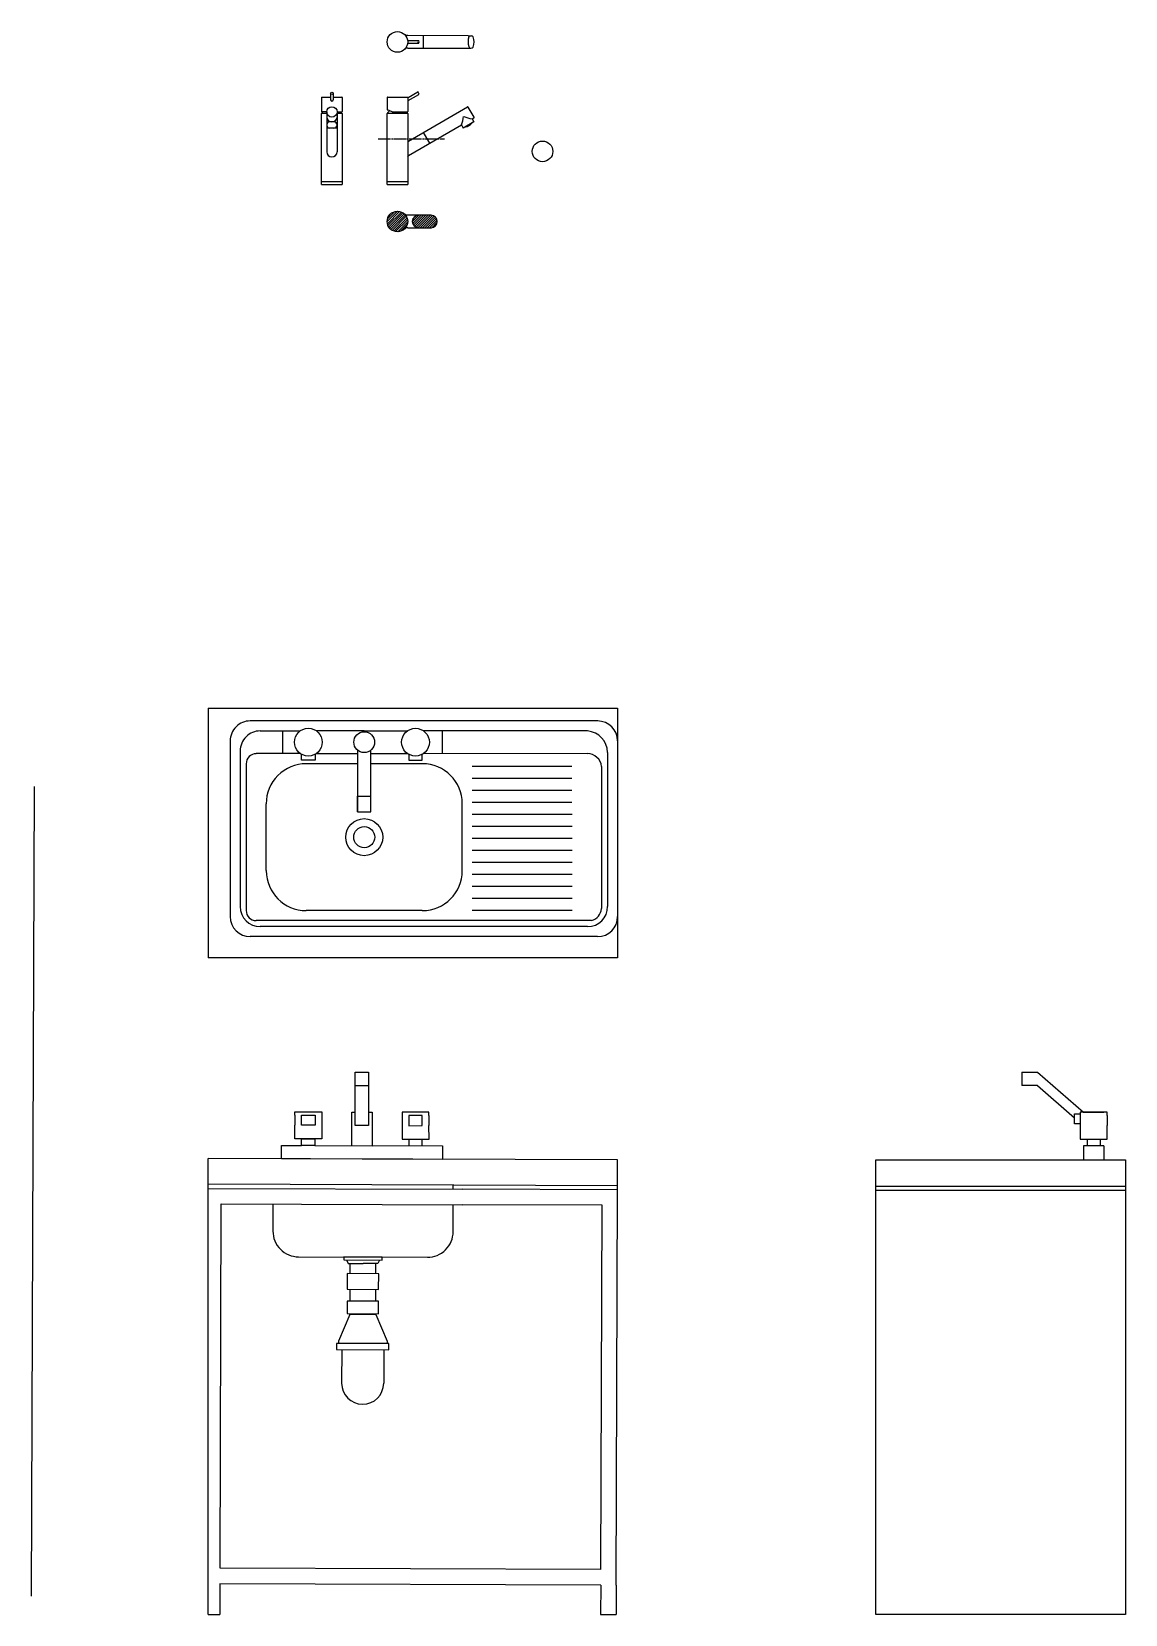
# Model space of a CAD drawing. Header units: millimetres. Extents: x 4127 to 6253, y 109 to 3184.
import ezdxf

# ---------------------------------------------------------------- set-up
doc = ezdxf.new("R2010")
doc.units = ezdxf.units.MM
doc.linetypes.add('ACAD_ISO04W100', pattern=[30, 24, -3, 0, -3])
doc.layers.add('A-DETL-MCUT', color=4, linetype='Continuous', lineweight=25)
doc.layers.add('Layer1', color=1, linetype='Continuous')
doc.layers.add('linee sezione', color=3, linetype='ACAD_ISO04W100')

msp = doc.modelspace()

# ---------------------------------------------------------------- hatches: boundary and pattern name
at = {"layer": 'A-DETL-MCUT'}
h = msp.add_hatch(dxfattribs=at)
h.set_pattern_fill('ANSI31', color=256)
h.paths.add_polyline_path([(4857.9, 2815.5, 1), (4817.9, 2815.5, 1)])
h.paths.add_polyline_path([(4903.7, 2827.6), (4878.8, 2827.6, 0.974055), (4878.1, 2803.3), (4903.9, 2803.3, 0.953555)])

# ---------------------------------------------------------------- linework, layer by layer
at = {"layer": 'Layer1'}
for p, q in [((4854.8, 3176.7), (4853, 3177.6)), ((4857.9, 3176.7), (4854.8, 3176.7)), ((4975.1, 3176.6), (4857.9, 3176.7)), ((4888.5, 3152.3), (4888.5, 3176.6)), ((4975.1, 3176.6), (4981.2, 3176.6)), ((4854.8, 3152.3), (4853, 3151.3)), ((4857.9, 3152.3), (4854.8, 3152.3)), ((4858.3, 3167), (4857.8, 3167.2)), ((4858.3, 3162), (4857.8, 3161.8)), ((4857.9, 3152.3), (4980.5, 3152.3)), ((4858.3, 3167), (4878.8, 3167)), ((4858.3, 3162), (4878.8, 3162)), ((4690.6, 3056.5), (4690.6, 3029)), ((4691.1, 3057), (4708.1, 3057)), ((4708.1, 3064.7), (4708.1, 3051.9)), ((4713, 3064.7), (4713, 3051.9)), ((4713, 3057), (4730.1, 3057)), ((4730.6, 3056.5), (4730.6, 3029)), ((4817.9, 3056.5), (4817.9, 3033.2)), ((4818.4, 3057), (4857.4, 3057)), ((4857.9, 3056.5), (4857.9, 3029)), ((4857.9, 3056.4), (4858.9, 3056.4)), ((4858.9, 3050.4), (4857.9, 3049.4)), ((4858.9, 3056.4), (4877.6, 3067.2)), ((4858.9, 3050.4), (4879.6, 3062.3)), ((4879.9, 3062.9), (4878.3, 3067)), ((4700.5, 3025.5), (4690.6, 3025.5)), ((4690.6, 2887.5), (4690.6, 3025.5)), ((4700.5, 3028.5), (4691.1, 3028.5)), ((4700.5, 3028.5), (4700.5, 2951.2)), ((4720.6, 3028.5), (4730.1, 3028.5)), ((4720.6, 3028.5), (4720.6, 2951.2)), ((4730.6, 3025.5), (4720.6, 3025.5)), ((4730.6, 3025.5), (4730.6, 2893.5)), ((4857.9, 3025.5), (4817.9, 3025.5)), ((4817.9, 2887.5), (4817.9, 3025.5)), ((4827.4, 3028.5), (4818.4, 3032.5)), ((4818.4, 3032.5), (4818.4, 3032.5)), ((4827.4, 3028.5), (4857.4, 3028.5)), ((4857.9, 3025.5), (4857.9, 2887.5)), ((4859.3, 2971.9), (4974.2, 3038.2)), ((4986.8, 3018.4), (4975.6, 3037.8)), ((4983.1, 3015.1), (4986.4, 3017)), ((4983.1, 3015.1), (4986.6, 3009.1)), ((4720.6, 2997.1), (4700.5, 2997.1)), ((4714.6, 3009.1), (4706.5, 3009.1)), ((4859.3, 2943.8), (4962.3, 3003.2)), ((4900.7, 2967.6), (4888.5, 2988.7)), ((4962.3, 3003.2), (4965.8, 2997.1)), ((4986.6, 3009.1), (4965.8, 2997.1)), ((4857.9, 2973), (4859.3, 2971.9)), ((4857.9, 2941.1), (4859.3, 2943.8)), ((4690.6, 2893.5), (4730.6, 2893.5)), ((4730.6, 2893.5), (4730.6, 2887.5)), ((4817.9, 2893.5), (4857.9, 2893.5)), ((4690.6, 2887.5), (4730.6, 2887.5)), ((4817.9, 2887.5), (4857.9, 2887.5)), ((4854.8, 2827.7), (4853, 2828.6)), ((4854.8, 2803.3), (4853, 2802.3)), ((4857.9, 2827.7), (4854.8, 2827.7)), ((4857.9, 2803.3), (4854.8, 2803.3)), ((4903.7, 2827.6), (4857.9, 2827.7)), ((4857.9, 2803.3), (4903.2, 2803.3)), ((4857.9, 2803.3), (4903.9, 2803.3)), ((4469.8, 1869.6), (5265.8, 1869.6)), ((4469.8, 1869.6), (4469.8, 1384.6)), ((5265.8, 1869.6), (5265.8, 1384.6)), ((5227.2, 1844.9), (4551.8, 1844.9)), ((4571.2, 1825.4), (4649, 1825.4)), ((4615.1, 1781.3), (4615.1, 1825.4)), ((4753.4, 1825.4), (4680.7, 1825.4)), ((4773.4, 1825.4), (4753.4, 1825.4)), ((4773.4, 1825.4), (4793.4, 1825.4)), ((4793.4, 1825.4), (4857.1, 1825.4)), ((5207.5, 1825.4), (4889.3, 1825.4)), ((4925.4, 1781.3), (4925.4, 1825.4)), ((4512.9, 1806), (4512.9, 1464.6)), ((4532.3, 1786.6), (4532.3, 1484)), ((4760.4, 1788.1), (4760.6, 1668.5)), ((4786.4, 1668.5), (4786.4, 1788.1)), ((5265.8, 1810.3), (5265.8, 1464.5)), ((4544, 1761.8), (4544, 1476.2)), ((4649.7, 1781.3), (4563.4, 1781.3)), ((4651.8, 1768.5), (4651.8, 1779.9)), ((4677.8, 1768.5), (4651.8, 1768.5)), ((4760.4, 1761.8), (4660.7, 1761.8)), ((4677.9, 1779.9), (4677.8, 1768.5)), ((4680, 1781.3), (4760.4, 1781.3)), ((4786.4, 1781.3), (4857.8, 1781.3)), ((4886.2, 1761.8), (4786.4, 1761.8)), ((4859.9, 1779.9), (4860, 1768.5)), ((4860, 1768.5), (4886, 1768.5)), ((4886, 1768.5), (4886, 1779.9)), ((5206.9, 1781.2), (4888.2, 1781.3)), ((5176.9, 1756.2), (4983.4, 1756.2)), ((5234.7, 1756.2), (5234.7, 1480.1)), ((5246.3, 1783.7), (5246.3, 1484)), ((5176.9, 1732.9), (4983.4, 1732.9)), ((4127.1, 143.7), (4132.6, 1717.4)), ((4760.6, 1668.5), (4760.6, 1698.5)), ((4760.6, 1698.5), (4786.4, 1698.5)), ((5176.9, 1709.6), (4983.4, 1709.6)), ((4582.9, 1554), (4582.9, 1684)), ((4760.4, 1668.5), (4760.6, 1668.5)), ((4760.6, 1668.5), (4773.4, 1668.5)), ((4766, 1668.5), (4780.8, 1668.5)), ((4773.4, 1668.5), (4786.4, 1668.5)), ((4964, 1554), (4964, 1684)), ((5176.9, 1686.2), (4983.4, 1686.2)), ((5177.7, 1662.9), (4983.4, 1662.9)), ((5177.7, 1639.6), (4983.4, 1639.6)), ((5177.7, 1616.2), (4983.4, 1616.2)), ((5177.7, 1592.9), (4983.4, 1592.9)), ((5177.7, 1569.6), (4983.4, 1569.6)), ((5177.7, 1546.2), (4983.4, 1546.2)), ((5177.7, 1522.9), (4983.4, 1522.9)), ((5177.7, 1499.6), (4983.4, 1499.6)), ((5215.2, 1456.8), (4563.4, 1456.8)), ((4886.2, 1476.2), (4660.7, 1476.2)), ((5177.7, 1476.2), (4983.4, 1476.2)), ((5226.9, 1425.7), (4551.8, 1425.7)), ((5207.4, 1445.1), (4571.2, 1445.1)), ((5265.8, 1384.6), (4469.8, 1384.6)), ((4755.9, 1136.5), (4755.9, 1162.5)), ((4755.9, 1162.5), (4781.9, 1162.5)), ((4781.9, 1162.5), (4781.9, 1136.5)), ((6051.5, 1162.5), (6051.5, 1136.5)), ((6051.5, 1162.5), (6081.5, 1162.5)), ((6081.5, 1162.5), (6171, 1084.6)), ((4755.9, 1058.6), (4755.9, 1136.5)), ((4755.9, 1136.5), (4781.9, 1136.5)), ((4781.9, 1136.5), (4781.9, 1058.5)), ((6081.5, 1136.5), (6051.5, 1136.5)), ((6081.5, 1136.5), (6153.4, 1073.8)), ((4638.7, 1078.6), (4638.7, 1059)), ((4749.4, 1019.5), (4749.6, 1084.7)), ((4749.6, 1084.7), (4755.9, 1084.6)), ((4781.9, 1084.6), (4788.7, 1084.6)), ((4788.7, 1084.6), (4788.6, 1058.5)), ((4899.1, 1078), (4899.2, 1058.4)), ((6153.4, 1061.8), (6153.4, 1081.3)), ((6153.4, 1081.3), (6164.8, 1081.3)), ((6171, 1084.6), (6211, 1084.6)), ((6216.9, 1078), (6217, 1058.4)), ((4768.9, 1058.6), (4755.9, 1058.6)), ((4781.9, 1058.5), (4762.5, 1058.6)), ((4788.6, 1058.5), (4788.5, 1019.4)), ((6164.8, 1061.8), (6153.4, 1061.8)), ((4651.6, 1019.9), (4651.6, 1032.9)), ((4651.6, 1032.9), (4677.6, 1032.9)), ((4677.6, 1019.8), (4651.6, 1019.9)), ((4677.6, 1032.9), (4677.6, 1019.8)), ((4749.4, 1019.5), (4788.5, 1019.4)), ((4860.2, 1032.2), (4860.2, 1019.1)), ((4886.3, 1019), (4886.3, 1032.1)), ((6211, 1019.4), (6171, 1019.4)), ((6171, 1019.4), (6171, 991.6)), ((6178.1, 1032.2), (6178, 1019.1)), ((6204.1, 1019), (6204.2, 1032.1)), ((6211, 1019.4), (6211, 991.6)), ((5265.8, 991.6), (4469.8, 994.4)), ((4469.8, 108.6), (4469.8, 994.4)), ((5265.6, 941.6), (5265.8, 991.6)), ((5767.5, 991.6), (6252.5, 991.6)), ((5767.5, 108.6), (5767.5, 991.6)), ((6252.5, 991.6), (6252.5, 108.6)), ((5265.6, 941.6), (4469.8, 944.4)), ((4469.8, 936.5), (4964.6, 934.7)), ((5265.6, 933.7), (4964.6, 934.7)), ((5262.9, 165.4), (5265.6, 933.7)), ((5265.6, 933.7), (5265.6, 941.6)), ((5767.5, 941), (6252.5, 941)), ((5767.5, 933.1), (6252.5, 933.1)), ((4493.2, 198.1), (4495.7, 906.4)), ((4495.7, 906.4), (4964.5, 904.7)), ((5235.5, 903.8), (4964.5, 904.7)), ((5233, 195.5), (5235.5, 903.8)), ((4746, 770.8), (4746.1, 790.4)), ((4796, 770.6), (4796.1, 790.3)), ((4745.8, 717.3), (4745.9, 740.4)), ((4795.8, 717.1), (4795.9, 740.2)), ((4745.7, 691.2), (4745.7, 693.1)), ((4795.7, 691), (4745.7, 691.2)), ((4795.7, 691), (4795.7, 692.9)), ((4729.6, 623.1), (4729.3, 557.9)), ((4811.4, 622.8), (4811.2, 557.6)), ((5233, 195.5), (4493.2, 198.1)), ((5232.9, 165.5), (4493.1, 168.1)), ((4493.1, 168.1), (4493.1, 108.6)), ((5232.9, 165.5), (5232.7, 108.6)), ((5262.9, 165.4), (5262.7, 108.6)), ((4469.8, 108.6), (4493.1, 108.6)), ((5232.7, 108.6), (5262.7, 108.6)), ((6252.5, 108.6), (5767.5, 108.6))]:
    msp.add_line(p, q, dxfattribs=at)
for points in [[(4638.7, 1078.6), (4638.8, 1085.1), (4690.9, 1084.9), (4690.7, 1032.8), (4638.6, 1032.9), (4638.7, 1059)], [(4899.1, 1078), (4899.1, 1084.5), (4846.9, 1084.3), (4847.1, 1032.1), (4899.3, 1032.3), (4899.2, 1058.4)], [(6216.9, 1078), (6216.9, 1084.5), (6164.8, 1084.3), (6165, 1032.1), (6217.1, 1032.3), (6217, 1058.4)], [(4677.6, 1019.8), (4925.4, 1018.9), (4925.3, 992.8), (4612.4, 993.9), (4612.4, 1020), (4651.6, 1019.9)], [(4946.5, 934.8), (4946.5, 942.8)], [(4739.1, 797.4), (4742, 790.4), (4771.1, 790.3)], [(4803.1, 797.1), (4800.1, 790.2), (4771.1, 790.3)], [(4745.7, 691.2), (4723.2, 639.8), (4723.1, 635.1), (4723.1, 635.1)], [(4795.7, 691), (4817.9, 639.5), (4817.9, 634.7), (4817.9, 634.7)]]:
    msp.add_lwpolyline(points, dxfattribs=at)
for points in [[(4651.7, 1059.1), (4651.8, 1078.6), (4677.9, 1078.5), (4677.8, 1059)], [(4886.1, 1058.4), (4886, 1078), (4860, 1077.9), (4860, 1058.3)], [(4808.5, 802.8), (4733.7, 803.1), (4733.7, 797.4), (4808.5, 797.1)], [(4801.5, 770.6), (4740.5, 770.8), (4740.4, 740.4), (4801.4, 740.2)], [(4801.4, 717.1), (4740.3, 717.3), (4740.2, 693.1), (4801.3, 692.9)], [(4821.5, 634.7), (4719.6, 635.1), (4719.5, 623.2), (4821.4, 622.8)]]:
    msp.add_lwpolyline(points, close=True, dxfattribs=at)
msp.add_lwpolyline([(4596.1, 906), (4595.9, 853.5, 0.414214), (4645.8, 803.4), (4896.1, 802.5, 0.414214), (4946.2, 852.3), (4946.4, 904.8)], format="xyb", dxfattribs=at)
for centre, radius in [((4837.9, 3164.5), 20), ((4710.6, 3064.7), 2.47), ((4710.6, 3028.5), 10.1), ((5119.9, 2951.8), 20), ((4837.9, 2815.5), 20), ((4664.8, 1803.6), 27), ((4773.4, 1803.6), 20.2), ((4873, 1803.6), 27), ((4773.4, 1619), 36), ((4773.4, 1619), 20.5)]:
    msp.add_circle(centre, radius, dxfattribs=at)
for centre, radius, start, end in [((5002.9, 3164.4), 27.8, 159.3114, 199.0423), ((4980.9, 3172.1), 4.48, 27.8065, 152.1935), ((4961.3, 3164.4), 25.5, 337.3218, 22.6782), ((4883.4, 3164.5), 5.75, 159.3114, 200.6886), ((4878.8, 3166.2), 0.78, 23.9829, 156.0171), ((4878.8, 3162.8), 0.773, 202.7554, 337.2446), ((4874.6, 3164.5), 5.27, 337.3218, 22.6782), ((4980.9, 3156.8), 4.5, 198.725, 330.8047), ((4691.1, 3056.5), 0.5, 90, 180), ((4710.6, 3051.9), 2.47, 180, 0), ((4730.1, 3056.5), 0.5, 0, 90), ((4818.4, 3056.5), 0.5, 90, 180), ((4857.4, 3056.5), 0.5, 0, 90), ((4877.8, 3066.8), 0.462, 25.7712, 115.7712), ((4879.3, 3062.8), 0.535, 295.7712, 25.7712), ((4691.1, 3029), 0.5, 180, 270), ((4710, 3013.3), 23, 138.5088, 147.8658), ((4710.6, 3019.1), 10.1, 180, 0), ((4711.1, 3013.3), 23, 32.1342, 41.4912), ((4730.1, 3029), 0.5, 270, 0), ((4818.7, 3033.2), 0.761, 179.6551, 246.4902), ((4837.4, 3013.3), 23, 130.7316, 147.8658), ((4838.5, 3013.3), 23, 32.1342, 41.4912), ((4857.4, 3029), 0.5, 270, 0), ((4901.6, 3027.8), 65.5, 337.9202, 352.9202), ((4992.1, 3080.3), 65.7, 247.2008, 262.2008), ((4974.7, 3037.3), 1, 29.9673, 119.9673), ((4985.4, 3018), 1.41, 314.781, 15.1537), ((4706.5, 3003.1), 5.99, 90, 270), ((4714.6, 3003.1), 5.99, 270, 90), ((4968.8, 3016), 16.4, 274.7654, 325.1692), ((4710.6, 2951.2), 10.1, 180, 0), ((4878.8, 2815.5), 12.2, 90, 270), ((4903.2, 2815.5), 12.2, 270, 90), ((4551.8, 1806), 38.9, 89.9992, 179.9992), ((4571.2, 1786.6), 38.9, 89.9992, 179.9992), ((5203.4, 1782.7), 42.9, 1.3869, 84.6274), ((5226.9, 1806), 38.9, 359.9992, 89.9992), ((4563.4, 1761.8), 19.4, 89.9992, 179.9992), ((4660.7, 1684), 77.8, 89.9992, 179.9992), ((4886.2, 1684), 77.8, 359.9992, 89.9992), ((5206.9, 1753.3), 28, 6.0361, 89.8855), ((4660.7, 1554), 77.8, 179.9992, 269.9992), ((4886.2, 1554), 77.8, 269.9992, 359.9992), ((4571.2, 1484), 38.9, 179.9992, 269.9992), ((5207.4, 1484), 38.9, 269.9992, 359.9992), ((5207.9, 1482.7), 26.9, 285.8175, 354.5706), ((4551.8, 1464.6), 38.9, 179.9992, 269.9992), ((4563.4, 1476.2), 19.4, 179.9992, 269.9992), ((5226.9, 1464.6), 38.9, 269.9992, 359.9992), ((4770.3, 557.8), 40.9, 179.7992, 359.7992)]:
    msp.add_arc(centre, radius, start, end, dxfattribs=at)
at = {"layer": 'linee sezione'}
msp.add_lwpolyline([(4800.5, 2976.1), (4929.2, 2976.1)], dxfattribs=at)

doc.saveas('drawing.dxf')
